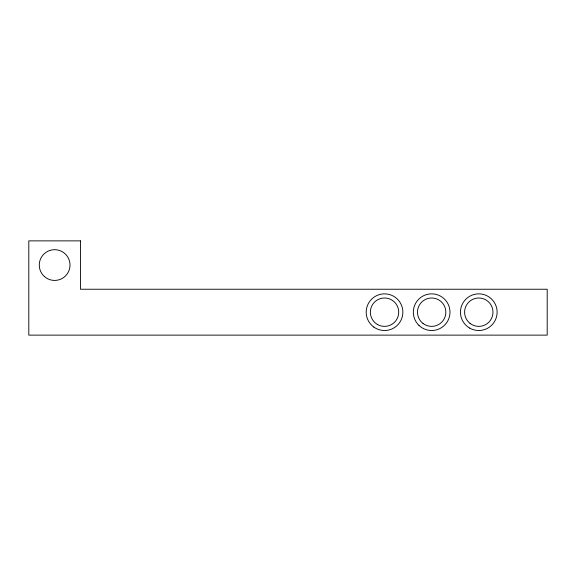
<?xml version="1.0" encoding="UTF-8"?>
<svg xmlns="http://www.w3.org/2000/svg" width="576" height="576" viewBox="0 0 576 576"><rect width="100%" height="100%" fill="white"/><g stroke="black" fill="none" stroke-linecap="round" stroke-linejoin="round"><path stroke-width="0.86" d="M80.482 240.876L28.8 240.876L28.8 335.124L547.2 335.124L547.2 289.238L80.482 289.238L80.482 240.876M469.62 328.061A18.331 18.331 0 0 0 497.117 312.185A18.331 18.331 0 0 0 469.62 296.309A18.331 18.331 0 0 0 469.62 328.061M418.975 325.418A18.331 18.331 0 0 0 449.46 316.555A18.331 18.331 0 0 0 426.542 294.581A18.331 18.331 0 0 0 418.975 325.418M373.795 327.046A18.331 18.331 0 0 0 402.768 314.05A18.331 18.331 0 0 0 377.028 295.459A18.331 18.331 0 0 0 373.795 327.046M44.395 276.516A15.372 15.372 0 0 0 69.689 268.2A15.372 15.372 0 0 0 49.838 250.452A15.372 15.372 0 0 0 44.395 276.516M470.009 323.338A14.191 14.191 0 0 0 492.833 314.208A14.191 14.191 0 0 0 473.515 299.009A14.191 14.191 0 0 0 470.009 323.338M423.072 323.482A14.191 14.191 0 0 0 445.738 313.97A14.191 14.191 0 0 0 426.168 299.102A14.191 14.191 0 0 0 423.072 323.482M377.438 324.475A14.191 14.191 0 0 0 398.722 312.185A14.191 14.191 0 0 0 377.438 299.894A14.191 14.191 0 0 0 377.438 324.475"/></g></svg>
